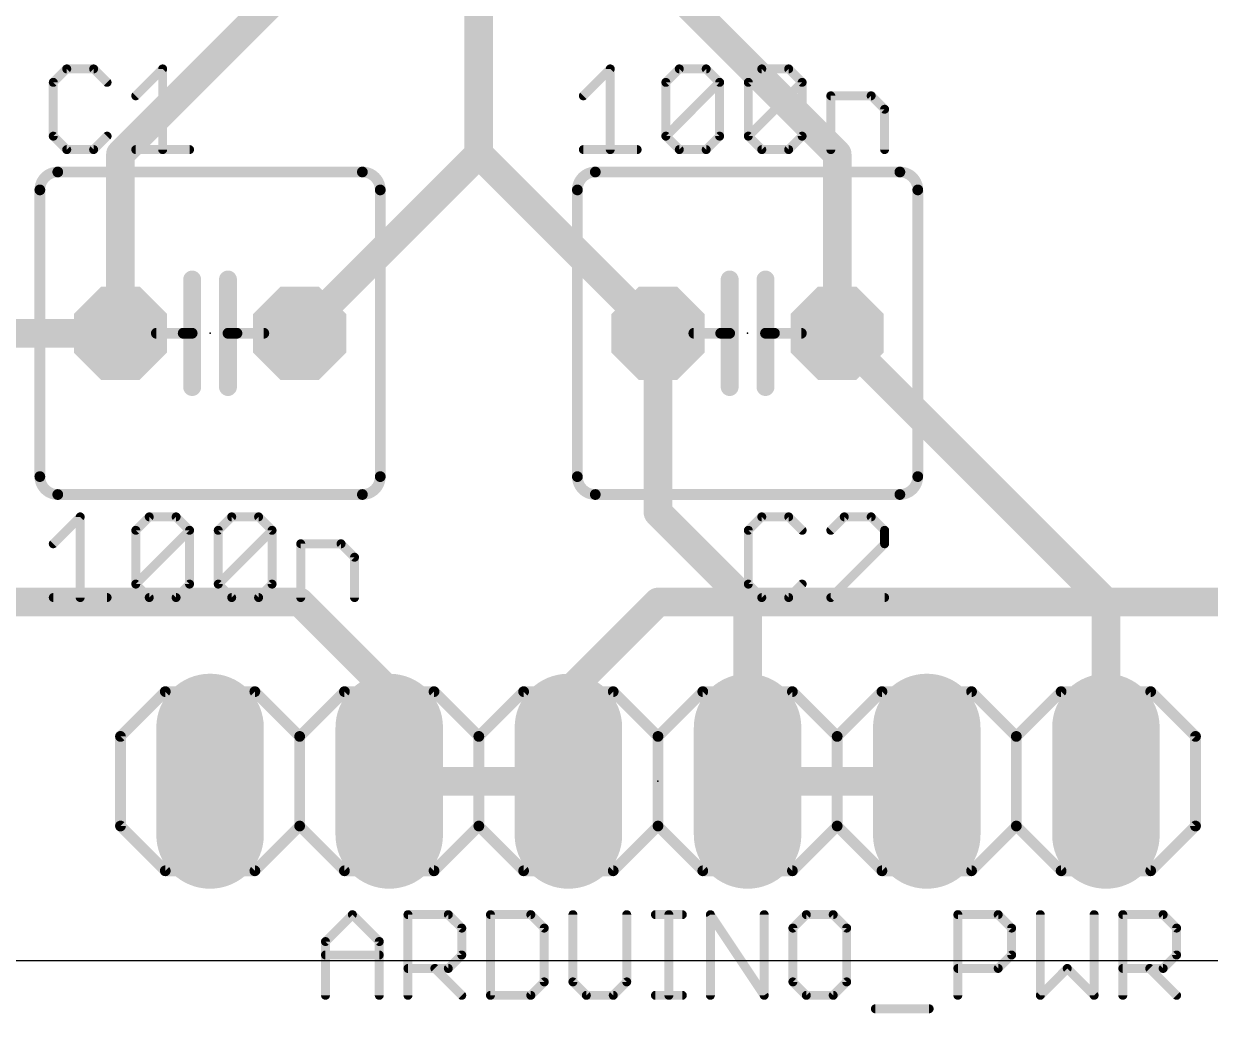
# Model space of a CAD drawing. Extents: x 0 to 79.7, y -0.7 to 54.6.
# Drawn here: x 13.87 to 30.69, y -0.75 to 13.28 of the extents above; entities that cross this region are included whole.
import ezdxf

# ---------------------------------------------------------------- set-up
doc = ezdxf.new("R2010")
doc.units = 0
for name, color, linetype in [('1', 22, 'CONTINUOUS'), ('16', 175, 'CONTINUOUS'), ('17', 82, 'CONTINUOUS'), ('20', 7, 'CONTINUOUS'), ('21', 253, 'CONTINUOUS'), ('23', 7, 'CONTINUOUS'), ('25', 253, 'CONTINUOUS'), ('27', 253, 'CONTINUOUS'), ('51', 253, 'CONTINUOUS')]:
    doc.layers.add(name, color=color, linetype=linetype)

# ---------------------------------------------------------------- blocks, each defined once
blk = doc.blocks.new('RECT')
blk.add_solid([(-0.5, -0.5), (0.5, -0.5), (-0.5, 0.5), (0.5, 0.5)])
blk = doc.blocks.new('LONGP100')
at = {"const_width": 1}
blk.add_lwpolyline([(-0.5, 0), (0.5, 0)], dxfattribs=at)
at = {"const_width": 0.5}
for points in [[(-0.5, 0.25, 1), (-0.5, -0.25)], [(0.5, -0.25, 1), (0.5, 0.25)]]:
    blk.add_lwpolyline(points, format="xyb", dxfattribs=at)
blk = doc.blocks.new('OCTAGONP')
at = {"const_width": 0.5}
blk.add_lwpolyline([(-0.25, -0.1036), (-0.25, 0.1036), (-0.1036, 0.25), (0.1036, 0.25), (0.25, 0.1036), (0.25, -0.1036), (0.1036, -0.25), (-0.1036, -0.25), (-0.25, -0.1036), (-0.25, 0.1036)], dxfattribs=at)

msp = doc.modelspace()

# ---------------------------------------------------------------- linework, layer by layer
at = {"layer": '1', "const_width": 0.4064}
for points in [[(21.59, 3.81), (22.86, 5.08)], [(22.86, 5.08), (31.75, 5.08)], [(21.59, 2.54), (21.59, 3.81)]]:
    msp.add_lwpolyline(points, dxfattribs=at)
at = {"layer": '1', "const_width": 0.2032}
for points in [[(22.86, 5.1816, 1), (22.86, 4.9784)], [(22.9318, 5.0082, 1), (22.7882, 5.1518)], [(21.6916, 3.81, 1), (21.4884, 3.81)], [(21.5182, 3.8818, 1), (21.6618, 3.7382)], [(21.4884, 2.54, 1), (21.6916, 2.54)]]:
    msp.add_lwpolyline(points, format="xyb", dxfattribs=at)
at = {"layer": '16', "const_width": 0.4064}
for points in [[(20.32, 11.43), (20.32, 19.05)], [(15.24, 11.43), (17.78, 13.97)], [(25.4, 11.43), (22.86, 13.97)], [(15.24, 8.89), (15.24, 11.43)], [(17.78, 8.89), (20.32, 11.43)], [(20.32, 11.43), (22.86, 8.89)], [(25.4, 8.89), (25.4, 11.43)], [(8.89, 8.89), (15.24, 8.89)], [(22.86, 8.89), (22.86, 6.35)], [(29.21, 5.08), (25.4, 8.89)], [(22.86, 6.35), (24.13, 5.08)], [(7.62, 5.08), (17.78, 5.08)], [(17.78, 5.08), (19.05, 3.81)], [(24.13, 5.08), (24.13, 2.54)], [(29.21, 2.54), (29.21, 5.08)], [(19.05, 3.81), (19.05, 2.54)], [(19.05, 2.54), (21.59, 2.54)], [(24.13, 2.54), (26.67, 2.54)]]:
    msp.add_lwpolyline(points, dxfattribs=at)
at = {"layer": '16', "const_width": 0.2032}
for points in [[(15.3416, 11.43, 1), (15.1384, 11.43)], [(20.3918, 11.5018, 1), (20.2482, 11.3582)], [(20.3918, 11.3582, 1), (20.2482, 11.5018)], [(25.5016, 11.43, 1), (25.2984, 11.43)], [(15.1682, 11.5018, 1), (15.3118, 11.3582)], [(20.2184, 11.43, 1), (20.4216, 11.43)], [(25.3282, 11.3582, 1), (25.4718, 11.5018)], [(15.24, 8.7884, 1), (15.24, 8.9916)], [(22.9616, 8.89, 1), (22.7584, 8.89)], [(25.4718, 8.9618, 1), (25.3282, 8.8182)], [(15.1384, 8.89, 1), (15.3416, 8.89)], [(17.7082, 8.9618, 1), (17.8518, 8.8182)], [(22.7882, 8.8182, 1), (22.9318, 8.9618)], [(25.2984, 8.89, 1), (25.5016, 8.89)], [(22.7584, 6.35, 1), (22.9616, 6.35)], [(22.9318, 6.4218, 1), (22.7882, 6.2782)], [(17.8518, 5.1518, 1), (17.7082, 5.0082)], [(17.78, 4.9784, 1), (17.78, 5.1816)], [(24.2316, 5.08, 1), (24.0284, 5.08)], [(24.0582, 5.0082, 1), (24.2018, 5.1518)], [(29.3116, 5.08, 1), (29.1084, 5.08)], [(29.1382, 5.0082, 1), (29.2818, 5.1518)], [(19.1516, 3.81, 1), (18.9484, 3.81)], [(18.9782, 3.7382, 1), (19.1218, 3.8818)], [(19.05, 2.6416, 1), (19.05, 2.4384)], [(21.59, 2.4384, 1), (21.59, 2.6416)], [(24.13, 2.6416, 1), (24.13, 2.4384)], [(26.67, 2.4384, 1), (26.67, 2.6416)], [(18.9484, 2.54, 1), (19.1516, 2.54)], [(24.0284, 2.54, 1), (24.2316, 2.54)], [(29.1084, 2.54, 1), (29.3116, 2.54)]]:
    msp.add_lwpolyline(points, format="xyb", dxfattribs=at)
at = {"layer": '20'}
msp.add_line((0, 0), (79.68, 0), dxfattribs=at)
at = {"layer": '21'}
for points, const_width in [([(14.351, 11.176, 0.4142), (14.097, 10.922)], 0.1524), ([(14.351, 11.2141, 1), (14.351, 11.1379)], 0.0762), ([(14.351, 11.1379, 1), (14.351, 11.2141)], 0.0762), ([(18.923, 10.922, 0.4142), (18.669, 11.176)], 0.1524), ([(18.669, 11.2141, 1), (18.669, 11.1379)], 0.0762), ([(18.669, 11.1379, 1), (18.669, 11.2141)], 0.0762), ([(21.971, 11.176, 0.4142), (21.717, 10.922)], 0.1524), ([(21.971, 11.2141, 1), (21.971, 11.1379)], 0.0762), ([(21.971, 11.1379, 1), (21.971, 11.2141)], 0.0762), ([(26.543, 10.922, 0.4142), (26.289, 11.176)], 0.1524), ([(26.289, 11.2141, 1), (26.289, 11.1379)], 0.0762), ([(26.289, 11.1379, 1), (26.289, 11.2141)], 0.0762), ([(14.1351, 10.922, 1), (14.0589, 10.922)], 0.0762), ([(14.0589, 10.922, 1), (14.1351, 10.922)], 0.0762), ([(18.9611, 10.922, 1), (18.8849, 10.922)], 0.0762), ([(18.8849, 10.922, 1), (18.9611, 10.922)], 0.0762), ([(21.7551, 10.922, 1), (21.6789, 10.922)], 0.0762), ([(21.6789, 10.922, 1), (21.7551, 10.922)], 0.0762), ([(26.5811, 10.922, 1), (26.5049, 10.922)], 0.0762), ([(26.5049, 10.922, 1), (26.5811, 10.922)], 0.0762), ([(16.3195, 9.652, 1), (16.1925, 9.652)], 0.127), ([(16.8275, 9.652, 1), (16.7005, 9.652)], 0.127), ([(23.9395, 9.652, 1), (23.8125, 9.652)], 0.127), ([(24.4475, 9.652, 1), (24.3205, 9.652)], 0.127), ([(16.129, 8.9281, 1), (16.129, 8.8519)], 0.0762), ([(16.3195, 8.89, 1), (16.1925, 8.89)], 0.127), ([(16.1925, 8.89, 1), (16.3195, 8.89)], 0.127), ([(16.256, 8.8519, 1), (16.256, 8.9281)], 0.0762), ([(16.8275, 8.89, 1), (16.7005, 8.89)], 0.127), ([(16.7005, 8.89, 1), (16.8275, 8.89)], 0.127), ([(16.764, 8.9281, 1), (16.764, 8.8519)], 0.0762), ([(16.891, 8.8519, 1), (16.891, 8.9281)], 0.0762), ([(23.749, 8.9281, 1), (23.749, 8.8519)], 0.0762), ([(23.9395, 8.89, 1), (23.8125, 8.89)], 0.127), ([(23.8125, 8.89, 1), (23.9395, 8.89)], 0.127), ([(23.876, 8.8519, 1), (23.876, 8.9281)], 0.0762), ([(24.4475, 8.89, 1), (24.3205, 8.89)], 0.127), ([(24.3205, 8.89, 1), (24.4475, 8.89)], 0.127), ([(24.384, 8.9281, 1), (24.384, 8.8519)], 0.0762), ([(24.511, 8.8519, 1), (24.511, 8.9281)], 0.0762), ([(16.1925, 8.128, 1), (16.3195, 8.128)], 0.127), ([(16.7005, 8.128, 1), (16.8275, 8.128)], 0.127), ([(23.8125, 8.128, 1), (23.9395, 8.128)], 0.127), ([(24.3205, 8.128, 1), (24.4475, 8.128)], 0.127), ([(14.097, 6.858, 0.4142), (14.351, 6.604)], 0.1524), ([(14.1351, 6.858, 1), (14.0589, 6.858)], 0.0762), ([(18.669, 6.604, 0.4142), (18.923, 6.858)], 0.1524), ([(18.9611, 6.858, 1), (18.8849, 6.858)], 0.0762), ([(21.717, 6.858, 0.4142), (21.971, 6.604)], 0.1524), ([(21.7551, 6.858, 1), (21.6789, 6.858)], 0.0762), ([(26.289, 6.604, 0.4142), (26.543, 6.858)], 0.1524), ([(26.5811, 6.858, 1), (26.5049, 6.858)], 0.0762), ([(14.0589, 6.858, 1), (14.1351, 6.858)], 0.0762), ([(18.8849, 6.858, 1), (18.9611, 6.858)], 0.0762), ([(21.6789, 6.858, 1), (21.7551, 6.858)], 0.0762), ([(26.5049, 6.858, 1), (26.5811, 6.858)], 0.0762), ([(14.351, 6.6421, 1), (14.351, 6.5659)], 0.0762), ([(14.351, 6.5659, 1), (14.351, 6.6421)], 0.0762), ([(18.669, 6.6421, 1), (18.669, 6.5659)], 0.0762), ([(18.669, 6.5659, 1), (18.669, 6.6421)], 0.0762), ([(21.971, 6.6421, 1), (21.971, 6.5659)], 0.0762), ([(21.971, 6.5659, 1), (21.971, 6.6421)], 0.0762), ([(26.289, 6.6421, 1), (26.289, 6.5659)], 0.0762), ([(26.289, 6.5659, 1), (26.289, 6.6421)], 0.0762), ([(15.875, 3.8481, 1), (15.875, 3.7719)], 0.0762), ([(15.9019, 3.7831, 1), (15.8481, 3.8369)], 0.0762), ([(17.1719, 3.8369, 1), (17.1181, 3.7831)], 0.0762), ([(17.145, 3.7719, 1), (17.145, 3.8481)], 0.0762), ([(18.415, 3.8481, 1), (18.415, 3.7719)], 0.0762), ([(18.4419, 3.7831, 1), (18.3881, 3.8369)], 0.0762), ([(19.7119, 3.8369, 1), (19.6581, 3.7831)], 0.0762), ([(19.685, 3.7719, 1), (19.685, 3.8481)], 0.0762), ([(20.955, 3.8481, 1), (20.955, 3.7719)], 0.0762), ([(20.9819, 3.7831, 1), (20.9281, 3.8369)], 0.0762), ([(22.2519, 3.8369, 1), (22.1981, 3.7831)], 0.0762), ([(22.225, 3.7719, 1), (22.225, 3.8481)], 0.0762), ([(23.495, 3.8481, 1), (23.495, 3.7719)], 0.0762), ([(23.5219, 3.7831, 1), (23.4681, 3.8369)], 0.0762), ([(24.7919, 3.8369, 1), (24.7381, 3.7831)], 0.0762), ([(24.765, 3.7719, 1), (24.765, 3.8481)], 0.0762), ([(26.035, 3.8481, 1), (26.035, 3.7719)], 0.0762), ([(26.0619, 3.7831, 1), (26.0081, 3.8369)], 0.0762), ([(27.3319, 3.8369, 1), (27.2781, 3.7831)], 0.0762), ([(27.305, 3.7719, 1), (27.305, 3.8481)], 0.0762), ([(28.575, 3.8481, 1), (28.575, 3.7719)], 0.0762), ([(28.6019, 3.7831, 1), (28.5481, 3.8369)], 0.0762), ([(29.8719, 3.8369, 1), (29.8181, 3.7831)], 0.0762), ([(29.845, 3.7719, 1), (29.845, 3.8481)], 0.0762), ([(15.2781, 3.175, 1), (15.2019, 3.175)], 0.0762), ([(15.2131, 3.2019, 1), (15.2669, 3.1481)], 0.0762), ([(17.8181, 3.175, 1), (17.7419, 3.175)], 0.0762), ([(17.7531, 3.2019, 1), (17.8069, 3.1481)], 0.0762), ([(17.7531, 3.1481, 1), (17.8069, 3.2019)], 0.0762), ([(20.3581, 3.175, 1), (20.2819, 3.175)], 0.0762), ([(20.2931, 3.2019, 1), (20.3469, 3.1481)], 0.0762), ([(20.2931, 3.1481, 1), (20.3469, 3.2019)], 0.0762), ([(22.8981, 3.175, 1), (22.8219, 3.175)], 0.0762), ([(22.8331, 3.2019, 1), (22.8869, 3.1481)], 0.0762), ([(22.8331, 3.1481, 1), (22.8869, 3.2019)], 0.0762), ([(25.4381, 3.175, 1), (25.3619, 3.175)], 0.0762), ([(25.3731, 3.2019, 1), (25.4269, 3.1481)], 0.0762), ([(25.3731, 3.1481, 1), (25.4269, 3.2019)], 0.0762), ([(27.9781, 3.175, 1), (27.9019, 3.175)], 0.0762), ([(27.9131, 3.2019, 1), (27.9669, 3.1481)], 0.0762), ([(27.9131, 3.1481, 1), (27.9669, 3.2019)], 0.0762), ([(30.5181, 3.175, 1), (30.4419, 3.175)], 0.0762), ([(30.4531, 3.1481, 1), (30.5069, 3.2019)], 0.0762), ([(15.2019, 1.905, 1), (15.2781, 1.905)], 0.0762), ([(15.2669, 1.9319, 1), (15.2131, 1.8781)], 0.0762), ([(17.7419, 1.905, 1), (17.8181, 1.905)], 0.0762), ([(17.8069, 1.9319, 1), (17.7531, 1.8781)], 0.0762), ([(17.8069, 1.8781, 1), (17.7531, 1.9319)], 0.0762), ([(20.2819, 1.905, 1), (20.3581, 1.905)], 0.0762), ([(20.3469, 1.9319, 1), (20.2931, 1.8781)], 0.0762), ([(20.3469, 1.8781, 1), (20.2931, 1.9319)], 0.0762), ([(22.8219, 1.905, 1), (22.8981, 1.905)], 0.0762), ([(22.8869, 1.9319, 1), (22.8331, 1.8781)], 0.0762), ([(22.8869, 1.8781, 1), (22.8331, 1.9319)], 0.0762), ([(25.3619, 1.905, 1), (25.4381, 1.905)], 0.0762), ([(25.4269, 1.9319, 1), (25.3731, 1.8781)], 0.0762), ([(25.4269, 1.8781, 1), (25.3731, 1.9319)], 0.0762), ([(27.9019, 1.905, 1), (27.9781, 1.905)], 0.0762), ([(27.9669, 1.9319, 1), (27.9131, 1.8781)], 0.0762), ([(27.9669, 1.8781, 1), (27.9131, 1.9319)], 0.0762), ([(30.4419, 1.905, 1), (30.5181, 1.905)], 0.0762), ([(30.5069, 1.8781, 1), (30.4531, 1.9319)], 0.0762), ([(15.875, 1.3081, 1), (15.875, 1.2319)], 0.0762), ([(17.145, 1.2319, 1), (17.145, 1.3081)], 0.0762), ([(18.415, 1.3081, 1), (18.415, 1.2319)], 0.0762), ([(19.685, 1.2319, 1), (19.685, 1.3081)], 0.0762), ([(20.955, 1.3081, 1), (20.955, 1.2319)], 0.0762), ([(22.225, 1.2319, 1), (22.225, 1.3081)], 0.0762), ([(23.495, 1.3081, 1), (23.495, 1.2319)], 0.0762), ([(24.765, 1.2319, 1), (24.765, 1.3081)], 0.0762), ([(26.035, 1.3081, 1), (26.035, 1.2319)], 0.0762), ([(27.305, 1.2319, 1), (27.305, 1.3081)], 0.0762), ([(28.575, 1.3081, 1), (28.575, 1.2319)], 0.0762), ([(29.845, 1.2319, 1), (29.845, 1.3081)], 0.0762), ([(15.8481, 1.2431, 1), (15.9019, 1.2969)], 0.0762), ([(17.1181, 1.2969, 1), (17.1719, 1.2431)], 0.0762), ([(18.3881, 1.2431, 1), (18.4419, 1.2969)], 0.0762), ([(19.6581, 1.2969, 1), (19.7119, 1.2431)], 0.0762), ([(20.9281, 1.2431, 1), (20.9819, 1.2969)], 0.0762), ([(22.1981, 1.2969, 1), (22.2519, 1.2431)], 0.0762), ([(23.4681, 1.2431, 1), (23.5219, 1.2969)], 0.0762), ([(24.7381, 1.2969, 1), (24.7919, 1.2431)], 0.0762), ([(26.0081, 1.2431, 1), (26.0619, 1.2969)], 0.0762), ([(27.2781, 1.2969, 1), (27.3319, 1.2431)], 0.0762), ([(28.5481, 1.2431, 1), (28.6019, 1.2969)], 0.0762), ([(29.8181, 1.2969, 1), (29.8719, 1.2431)], 0.0762)]:
    msp.add_lwpolyline(points, format="xyb", dxfattribs=dict(at, const_width=const_width))
for points, const_width in [([(14.351, 11.176), (18.669, 11.176)], 0.1524), ([(21.971, 11.176), (26.289, 11.176)], 0.1524), ([(14.097, 10.922), (14.097, 6.858)], 0.1524), ([(18.923, 10.922), (18.923, 6.858)], 0.1524), ([(21.717, 6.858), (21.717, 10.922)], 0.1524), ([(26.543, 6.858), (26.543, 10.922)], 0.1524), ([(16.256, 9.652), (16.256, 8.89)], 0.254), ([(16.764, 8.89), (16.764, 9.652)], 0.254), ([(23.876, 8.89), (23.876, 9.652)], 0.254), ([(24.384, 8.89), (24.384, 9.652)], 0.254), ([(16.256, 8.89), (16.129, 8.89)], 0.1524), ([(16.256, 8.89), (16.256, 8.128)], 0.254), ([(16.764, 8.89), (16.764, 8.128)], 0.254), ([(16.891, 8.89), (16.764, 8.89)], 0.1524), ([(23.749, 8.89), (23.876, 8.89)], 0.1524), ([(23.876, 8.89), (23.876, 8.128)], 0.254), ([(24.384, 8.128), (24.384, 8.89)], 0.254), ([(24.384, 8.89), (24.511, 8.89)], 0.1524), ([(18.669, 6.604), (14.351, 6.604)], 0.1524), ([(26.289, 6.604), (21.971, 6.604)], 0.1524), ([(15.24, 3.175), (15.875, 3.81)], 0.1524), ([(15.875, 3.81), (17.145, 3.81)], 0.1524), ([(17.78, 3.175), (17.145, 3.81)], 0.1524), ([(17.78, 3.175), (18.415, 3.81)], 0.1524), ([(18.415, 3.81), (19.685, 3.81)], 0.1524), ([(19.685, 3.81), (20.32, 3.175)], 0.1524), ([(20.32, 3.175), (20.955, 3.81)], 0.1524), ([(20.955, 3.81), (22.225, 3.81)], 0.1524), ([(22.86, 3.175), (22.225, 3.81)], 0.1524), ([(22.86, 3.175), (23.495, 3.81)], 0.1524), ([(23.495, 3.81), (24.765, 3.81)], 0.1524), ([(24.765, 3.81), (25.4, 3.175)], 0.1524), ([(25.4, 3.175), (26.035, 3.81)], 0.1524), ([(26.035, 3.81), (27.305, 3.81)], 0.1524), ([(27.305, 3.81), (27.94, 3.175)], 0.1524), ([(27.94, 3.175), (28.575, 3.81)], 0.1524), ([(28.575, 3.81), (29.845, 3.81)], 0.1524), ([(30.48, 3.175), (29.845, 3.81)], 0.1524), ([(15.24, 1.905), (15.24, 3.175)], 0.1524), ([(17.78, 1.905), (17.78, 3.175)], 0.1524), ([(20.32, 1.905), (20.32, 3.175)], 0.1524), ([(22.86, 1.905), (22.86, 3.175)], 0.1524), ([(25.4, 1.905), (25.4, 3.175)], 0.1524), ([(27.94, 1.905), (27.94, 3.175)], 0.1524), ([(30.48, 1.905), (30.48, 3.175)], 0.1524), ([(15.875, 1.27), (15.24, 1.905)], 0.1524), ([(17.145, 1.27), (17.78, 1.905)], 0.1524), ([(18.415, 1.27), (17.78, 1.905)], 0.1524), ([(20.32, 1.905), (19.685, 1.27)], 0.1524), ([(20.955, 1.27), (20.32, 1.905)], 0.1524), ([(22.225, 1.27), (22.86, 1.905)], 0.1524), ([(23.495, 1.27), (22.86, 1.905)], 0.1524), ([(25.4, 1.905), (24.765, 1.27)], 0.1524), ([(26.035, 1.27), (25.4, 1.905)], 0.1524), ([(27.94, 1.905), (27.305, 1.27)], 0.1524), ([(28.575, 1.27), (27.94, 1.905)], 0.1524), ([(29.845, 1.27), (30.48, 1.905)], 0.1524), ([(17.145, 1.27), (15.875, 1.27)], 0.1524), ([(19.685, 1.27), (18.415, 1.27)], 0.1524), ([(22.225, 1.27), (20.955, 1.27)], 0.1524), ([(24.765, 1.27), (23.495, 1.27)], 0.1524), ([(27.305, 1.27), (26.035, 1.27)], 0.1524), ([(29.845, 1.27), (28.575, 1.27)], 0.1524)]:
    msp.add_lwpolyline(points, dxfattribs=dict(at, const_width=const_width))
at = {"layer": '23'}
for p in [(16.51, 8.89), (24.13, 8.89), (22.86, 2.54)]:
    msp.add_point(p, dxfattribs=at)
at = {"layer": '25', "const_width": 0.127}
for points in [[(14.4781, 12.6374), (14.2875, 12.4468)], [(14.8594, 12.6374), (14.4781, 12.6374)], [(15.0501, 12.4468), (14.8594, 12.6374)], [(15.4568, 12.2561), (15.8381, 12.6374)], [(15.8381, 12.6374), (15.8381, 11.4935)], [(14.2875, 12.4468), (14.2875, 11.6841)], [(14.2875, 11.6841), (14.4781, 11.4935)], [(14.8594, 11.4935), (15.0501, 11.6841)], [(14.4781, 11.4935), (14.8594, 11.4935)], [(15.4568, 11.4935), (16.2194, 11.4935)], [(24.3314, 6.2874), (24.1408, 6.0968)], [(24.7127, 6.2874), (24.3314, 6.2874)], [(24.9034, 6.0968), (24.7127, 6.2874)], [(25.5007, 6.2874), (25.3101, 6.0968)], [(25.882, 6.2874), (25.5007, 6.2874)], [(26.0727, 6.0968), (25.882, 6.2874)], [(24.1408, 6.0968), (24.1408, 5.3341)], [(26.0727, 5.9061), (26.0727, 6.0968)], [(25.3101, 5.1435), (26.0727, 5.9061)], [(24.1408, 5.3341), (24.3314, 5.1435)], [(24.7127, 5.1435), (24.9034, 5.3341)], [(24.3314, 5.1435), (24.7127, 5.1435)], [(26.0727, 5.1435), (25.3101, 5.1435)], [(18.1462, 0.2673), (18.5275, 0.6486)], [(18.5275, 0.6486), (18.9088, 0.2673)], [(19.3155, -0.4953), (19.3155, 0.6486)], [(19.3155, 0.6486), (19.8874, 0.6486)], [(19.8874, 0.6486), (20.0781, 0.458)], [(20.4848, 0.6486), (20.4848, -0.4953)], [(21.0567, 0.6486), (20.4848, 0.6486)], [(21.2474, 0.458), (21.0567, 0.6486)], [(21.6541, 0.6486), (21.6541, -0.3047)], [(22.4167, -0.3047), (22.4167, 0.6486)], [(22.8234, 0.6486), (23.2047, 0.6486)], [(23.014, -0.4953), (23.014, 0.6486)], [(23.6029, -0.4953), (23.6029, 0.6486)], [(23.6029, 0.6486), (24.3655, -0.4953)], [(24.3655, -0.4953), (24.3655, 0.6486)], [(24.9628, 0.6486), (24.7722, 0.458)], [(25.3441, 0.6486), (24.9628, 0.6486)], [(25.5348, 0.458), (25.3441, 0.6486)], [(27.1108, -0.4953), (27.1108, 0.6486)], [(27.1108, 0.6486), (27.6827, 0.6486)], [(27.6827, 0.6486), (27.8734, 0.458)], [(28.2801, 0.6486), (28.2801, -0.4953)], [(29.0427, -0.4953), (29.0427, 0.6486)], [(29.4494, -0.4953), (29.4494, 0.6486)], [(29.4494, 0.6486), (30.0213, 0.6486)], [(30.0213, 0.6486), (30.212, 0.458)], [(20.0781, 0.458), (20.0781, 0.0766)], [(21.2474, -0.3047), (21.2474, 0.458)], [(24.7722, 0.458), (24.7722, -0.3047)], [(25.5348, -0.3047), (25.5348, 0.458)], [(27.8734, 0.458), (27.8734, 0.0766)], [(30.212, 0.458), (30.212, 0.0766)], [(18.1462, -0.4953), (18.1462, 0.2673)], [(18.9088, 0.2673), (18.9088, -0.4953)], [(18.1462, 0.0766), (18.9088, 0.0766)], [(20.0781, 0.0766), (19.8874, -0.114)], [(27.8734, 0.0766), (27.6827, -0.114)], [(30.212, 0.0766), (30.0213, -0.114)], [(19.8874, -0.114), (19.3155, -0.114)], [(19.6968, -0.114), (20.0781, -0.4953)], [(27.6827, -0.114), (27.1108, -0.114)], [(28.2801, -0.4953), (28.6614, -0.114)], [(28.6614, -0.114), (29.0427, -0.4953)], [(30.0213, -0.114), (29.4494, -0.114)], [(29.8307, -0.114), (30.212, -0.4953)], [(21.0567, -0.4953), (21.2474, -0.3047)], [(21.6541, -0.3047), (21.8447, -0.4953)], [(22.226, -0.4953), (22.4167, -0.3047)], [(24.7722, -0.3047), (24.9628, -0.4953)], [(25.3441, -0.4953), (25.5348, -0.3047)], [(20.4848, -0.4953), (21.0567, -0.4953)], [(21.8447, -0.4953), (22.226, -0.4953)], [(22.8234, -0.4953), (23.2047, -0.4953)], [(24.9628, -0.4953), (25.3441, -0.4953)], [(25.9415, -0.6859), (26.7041, -0.6859)]]:
    msp.add_lwpolyline(points, dxfattribs=at)
at = {"layer": '25', "const_width": 0.0635}
for points in [[(14.4781, 12.6692, 1), (14.4781, 12.6057)], [(14.5006, 12.6149, 1), (14.4556, 12.6599)], [(14.8818, 12.6599, 1), (14.837, 12.6149)], [(14.8594, 12.6057, 1), (14.8594, 12.6692)], [(15.8699, 12.6374, 1), (15.8064, 12.6374)], [(15.8606, 12.6149, 1), (15.8156, 12.6599)], [(14.265, 12.4693, 1), (14.31, 12.4243)], [(14.3193, 12.4468, 1), (14.2558, 12.4468)], [(15.0277, 12.4243, 1), (15.0725, 12.4693)], [(15.4343, 12.2786, 1), (15.4793, 12.2336)], [(14.31, 11.7066, 1), (14.265, 11.6616)], [(14.2558, 11.6841, 1), (14.3193, 11.6841)], [(15.0725, 11.6616, 1), (15.0277, 11.7066)], [(14.4781, 11.5253, 1), (14.4781, 11.4618)], [(14.4556, 11.471, 1), (14.5006, 11.516)], [(14.837, 11.516, 1), (14.8818, 11.471)], [(14.8594, 11.4618, 1), (14.8594, 11.5253)], [(15.4568, 11.5253, 1), (15.4568, 11.4618)], [(15.8064, 11.4935, 1), (15.8699, 11.4935)], [(16.2194, 11.4618, 1), (16.2194, 11.5253)], [(24.3314, 6.3191, 1), (24.3314, 6.2557)], [(24.3539, 6.2649, 1), (24.3089, 6.3099)], [(24.7351, 6.3099, 1), (24.6903, 6.2649)], [(24.7127, 6.2557, 1), (24.7127, 6.3191)], [(25.5007, 6.3191, 1), (25.5007, 6.2557)], [(25.5232, 6.2649, 1), (25.4782, 6.3099)], [(25.9044, 6.3099, 1), (25.8596, 6.2649)], [(25.882, 6.2557, 1), (25.882, 6.3191)], [(24.1183, 6.1193, 1), (24.1633, 6.0743)], [(24.1726, 6.0968, 1), (24.1091, 6.0968)], [(24.881, 6.0743, 1), (24.9258, 6.1193)], [(25.2876, 6.1193, 1), (25.3326, 6.0743)], [(26.1044, 6.0968, 1), (26.041, 6.0968)], [(26.0503, 6.0743, 1), (26.0951, 6.1193)], [(26.041, 5.9061, 1), (26.1044, 5.9061)], [(26.0952, 5.8836, 1), (26.0502, 5.9286)], [(24.1633, 5.3566, 1), (24.1183, 5.3116)], [(24.9258, 5.3116, 1), (24.881, 5.3566)], [(24.1091, 5.3341, 1), (24.1726, 5.3341)], [(24.3314, 5.1753, 1), (24.3314, 5.1118)], [(24.3089, 5.121, 1), (24.3539, 5.166)], [(24.6903, 5.166, 1), (24.7351, 5.121)], [(24.7127, 5.1118, 1), (24.7127, 5.1753)], [(25.2876, 5.166, 1), (25.3326, 5.121)], [(25.3101, 5.1753, 1), (25.3101, 5.1118)], [(26.0727, 5.1118, 1), (26.0727, 5.1753)], [(18.55, 0.6711, 1), (18.505, 0.6261)], [(18.55, 0.6261, 1), (18.505, 0.6711)], [(19.3155, 0.6804, 1), (19.3155, 0.6169)], [(19.3472, 0.6486, 1), (19.2838, 0.6486)], [(19.9098, 0.6711, 1), (19.865, 0.6261)], [(19.8874, 0.6169, 1), (19.8874, 0.6804)], [(20.4848, 0.6804, 1), (20.4848, 0.6169)], [(20.5165, 0.6486, 1), (20.4531, 0.6486)], [(21.0791, 0.6711, 1), (21.0343, 0.6261)], [(21.0567, 0.6169, 1), (21.0567, 0.6804)], [(21.6858, 0.6486, 1), (21.6224, 0.6486)], [(22.4485, 0.6486, 1), (22.385, 0.6486)], [(22.8234, 0.6804, 1), (22.8234, 0.6169)], [(23.0457, 0.6486, 1), (22.9823, 0.6486)], [(23.2047, 0.6169, 1), (23.2047, 0.6804)], [(23.6293, 0.6662, 1), (23.5765, 0.631)], [(23.6347, 0.6486, 1), (23.5712, 0.6486)], [(24.3972, 0.6486, 1), (24.3338, 0.6486)], [(24.9628, 0.6804, 1), (24.9628, 0.6169)], [(24.9853, 0.6261, 1), (24.9403, 0.6711)], [(25.3665, 0.6711, 1), (25.3217, 0.6261)], [(25.3441, 0.6169, 1), (25.3441, 0.6804)], [(27.1108, 0.6804, 1), (27.1108, 0.6169)], [(27.1425, 0.6486, 1), (27.0791, 0.6486)], [(27.7051, 0.6711, 1), (27.6603, 0.6261)], [(27.6827, 0.6169, 1), (27.6827, 0.6804)], [(28.3118, 0.6486, 1), (28.2484, 0.6486)], [(29.0744, 0.6486, 1), (29.011, 0.6486)], [(29.4494, 0.6804, 1), (29.4494, 0.6169)], [(29.4811, 0.6486, 1), (29.4177, 0.6486)], [(30.0437, 0.6711, 1), (29.9989, 0.6261)], [(30.0213, 0.6169, 1), (30.0213, 0.6804)], [(20.1099, 0.458, 1), (20.0464, 0.458)], [(20.0557, 0.4355, 1), (20.1005, 0.4805)], [(21.2792, 0.458, 1), (21.2157, 0.458)], [(21.225, 0.4355, 1), (21.2698, 0.4805)], [(24.7497, 0.4805, 1), (24.7947, 0.4355)], [(24.804, 0.458, 1), (24.7405, 0.458)], [(25.5665, 0.458, 1), (25.5031, 0.458)], [(25.5124, 0.4355, 1), (25.5572, 0.4805)], [(27.9051, 0.458, 1), (27.8417, 0.458)], [(27.851, 0.4355, 1), (27.8958, 0.4805)], [(30.2437, 0.458, 1), (30.1803, 0.458)], [(30.1896, 0.4355, 1), (30.2344, 0.4805)], [(18.1237, 0.2898, 1), (18.1687, 0.2448)], [(18.1779, 0.2673, 1), (18.1145, 0.2673)], [(18.9405, 0.2673, 1), (18.8771, 0.2673)], [(18.8863, 0.2448, 1), (18.9313, 0.2898)], [(18.1462, 0.1084, 1), (18.1462, 0.0449)], [(18.9088, 0.0449, 1), (18.9088, 0.1084)], [(20.0464, 0.0766, 1), (20.1099, 0.0766)], [(20.1005, 0.0541, 1), (20.0557, 0.0991)], [(27.8417, 0.0766, 1), (27.9051, 0.0766)], [(27.8958, 0.0541, 1), (27.851, 0.0991)], [(30.1803, 0.0766, 1), (30.2437, 0.0766)], [(30.2344, 0.0541, 1), (30.1896, 0.0991)], [(19.3155, -0.0823, 1), (19.3155, -0.1457)], [(19.7193, -0.0915, 1), (19.6743, -0.1365)], [(19.865, -0.0915, 1), (19.9098, -0.1365)], [(19.8874, -0.1457, 1), (19.8874, -0.0823)], [(27.1108, -0.0823, 1), (27.1108, -0.1457)], [(27.6603, -0.0915, 1), (27.7051, -0.1365)], [(27.6827, -0.1457, 1), (27.6827, -0.0823)], [(28.6839, -0.0915, 1), (28.6389, -0.1365)], [(28.6839, -0.1365, 1), (28.6389, -0.0915)], [(29.4494, -0.0823, 1), (29.4494, -0.1457)], [(29.8532, -0.0915, 1), (29.8082, -0.1365)], [(29.9989, -0.0915, 1), (30.0437, -0.1365)], [(30.0213, -0.1457, 1), (30.0213, -0.0823)], [(21.2157, -0.3047, 1), (21.2792, -0.3047)], [(21.2698, -0.3272, 1), (21.225, -0.2822)], [(21.6766, -0.2822, 1), (21.6316, -0.3272)], [(21.6224, -0.3047, 1), (21.6858, -0.3047)], [(22.385, -0.3047, 1), (22.4485, -0.3047)], [(22.4391, -0.3272, 1), (22.3943, -0.2822)], [(24.7947, -0.2822, 1), (24.7497, -0.3272)], [(24.7405, -0.3047, 1), (24.804, -0.3047)], [(25.5031, -0.3047, 1), (25.5665, -0.3047)], [(25.5572, -0.3272, 1), (25.5124, -0.2822)], [(18.1145, -0.4953, 1), (18.1779, -0.4953)], [(18.8771, -0.4953, 1), (18.9405, -0.4953)], [(19.2838, -0.4953, 1), (19.3472, -0.4953)], [(20.0556, -0.5178, 1), (20.1006, -0.4728)], [(20.4848, -0.4636, 1), (20.4848, -0.5271)], [(20.4531, -0.4953, 1), (20.5165, -0.4953)], [(21.0343, -0.4728, 1), (21.0791, -0.5178)], [(21.0567, -0.5271, 1), (21.0567, -0.4636)], [(21.8447, -0.4636, 1), (21.8447, -0.5271)], [(21.8222, -0.5178, 1), (21.8672, -0.4728)], [(22.2036, -0.4728, 1), (22.2484, -0.5178)], [(22.226, -0.5271, 1), (22.226, -0.4636)], [(22.8234, -0.4636, 1), (22.8234, -0.5271)], [(22.9823, -0.4953, 1), (23.0457, -0.4953)], [(23.2047, -0.5271, 1), (23.2047, -0.4636)], [(23.5712, -0.4953, 1), (23.6347, -0.4953)], [(24.3338, -0.4953, 1), (24.3972, -0.4953)], [(24.3391, -0.5129, 1), (24.3919, -0.4777)], [(24.9628, -0.4636, 1), (24.9628, -0.5271)], [(24.9403, -0.5178, 1), (24.9853, -0.4728)], [(25.3217, -0.4728, 1), (25.3665, -0.5178)], [(25.3441, -0.5271, 1), (25.3441, -0.4636)], [(27.0791, -0.4953, 1), (27.1425, -0.4953)], [(28.2576, -0.4728, 1), (28.3026, -0.5178)], [(28.2484, -0.4953, 1), (28.3118, -0.4953)], [(29.011, -0.4953, 1), (29.0744, -0.4953)], [(29.0202, -0.5178, 1), (29.0652, -0.4728)], [(29.4177, -0.4953, 1), (29.4811, -0.4953)], [(30.1895, -0.5178, 1), (30.2345, -0.4728)], [(25.9415, -0.6542, 1), (25.9415, -0.7177)], [(26.7041, -0.7177, 1), (26.7041, -0.6542)]]:
    msp.add_lwpolyline(points, format="xyb", dxfattribs=at)
at = {"layer": '27', "const_width": 0.127}
for points in [[(21.802, 12.2561), (22.1833, 12.6374)], [(22.1833, 12.6374), (22.1833, 11.4935)], [(22.9713, 12.4468), (23.1619, 12.6374)], [(23.1619, 12.6374), (23.5432, 12.6374)], [(23.5432, 12.6374), (23.7339, 12.4468)], [(24.1406, 12.4468), (24.3312, 12.6374)], [(24.3312, 12.6374), (24.7125, 12.6374)], [(24.7125, 12.6374), (24.9032, 12.4468)], [(22.9713, 11.6841), (22.9713, 12.4468)], [(22.9713, 11.6841), (23.7339, 12.4468)], [(23.7339, 12.4468), (23.7339, 11.6841)], [(24.1406, 11.6841), (24.1406, 12.4468)], [(24.1406, 11.6841), (24.9032, 12.4468)], [(24.9032, 12.4468), (24.9032, 11.6841)], [(25.3099, 11.4935), (25.3099, 12.2561)], [(25.3099, 12.2561), (25.8818, 12.2561)], [(25.8818, 12.2561), (26.0725, 12.0654)], [(26.0725, 12.0654), (26.0725, 11.4935)], [(23.1619, 11.4935), (22.9713, 11.6841)], [(23.7339, 11.6841), (23.5432, 11.4935)], [(24.3312, 11.4935), (24.1406, 11.6841)], [(24.9032, 11.6841), (24.7125, 11.4935)], [(21.802, 11.4935), (22.5646, 11.4935)], [(23.5432, 11.4935), (23.1619, 11.4935)], [(24.7125, 11.4935), (24.3312, 11.4935)], [(14.2875, 5.9061), (14.6688, 6.2874)], [(14.6688, 6.2874), (14.6688, 5.1435)], [(15.4568, 6.0968), (15.6474, 6.2874)], [(15.6474, 6.2874), (16.0287, 6.2874)], [(16.0287, 6.2874), (16.2194, 6.0968)], [(16.6261, 6.0968), (16.8167, 6.2874)], [(16.8167, 6.2874), (17.198, 6.2874)], [(17.198, 6.2874), (17.3887, 6.0968)], [(15.4568, 5.3341), (15.4568, 6.0968)], [(15.4568, 5.3341), (16.2194, 6.0968)], [(16.2194, 6.0968), (16.2194, 5.3341)], [(16.6261, 5.3341), (16.6261, 6.0968)], [(16.6261, 5.3341), (17.3887, 6.0968)], [(17.3887, 6.0968), (17.3887, 5.3341)], [(17.7954, 5.1435), (17.7954, 5.9061)], [(17.7954, 5.9061), (18.3673, 5.9061)], [(18.3673, 5.9061), (18.558, 5.7154)], [(18.558, 5.7154), (18.558, 5.1435)], [(15.6474, 5.1435), (15.4568, 5.3341)], [(16.2194, 5.3341), (16.0287, 5.1435)], [(16.8167, 5.1435), (16.6261, 5.3341)], [(17.3887, 5.3341), (17.198, 5.1435)], [(14.2875, 5.1435), (15.0501, 5.1435)], [(16.0287, 5.1435), (15.6474, 5.1435)], [(17.198, 5.1435), (16.8167, 5.1435)]]:
    msp.add_lwpolyline(points, dxfattribs=at)
at = {"layer": '27', "const_width": 0.0635}
for points in [[(22.2151, 12.6374, 1), (22.1516, 12.6374)], [(22.2058, 12.6149, 1), (22.1608, 12.6599)], [(23.1619, 12.6692, 1), (23.1619, 12.6057)], [(23.1844, 12.6149, 1), (23.1394, 12.6599)], [(23.5656, 12.6599, 1), (23.5208, 12.6149)], [(23.5432, 12.6057, 1), (23.5432, 12.6692)], [(24.3312, 12.6692, 1), (24.3312, 12.6057)], [(24.3537, 12.6149, 1), (24.3087, 12.6599)], [(24.7349, 12.6599, 1), (24.6901, 12.6149)], [(24.7125, 12.6057, 1), (24.7125, 12.6692)], [(22.9488, 12.4693, 1), (22.9938, 12.4243)], [(23.003, 12.4468, 1), (22.9396, 12.4468)], [(23.7657, 12.4468, 1), (23.7022, 12.4468)], [(23.7564, 12.4244, 1), (23.7114, 12.4692)], [(23.7115, 12.4243, 1), (23.7563, 12.4693)], [(24.1181, 12.4693, 1), (24.1631, 12.4243)], [(24.1724, 12.4468, 1), (24.1089, 12.4468)], [(24.935, 12.4468, 1), (24.8715, 12.4468)], [(24.9257, 12.4244, 1), (24.8807, 12.4692)], [(24.8808, 12.4243, 1), (24.9256, 12.4693)], [(21.7795, 12.2786, 1), (21.8245, 12.2336)], [(25.3099, 12.2879, 1), (25.3099, 12.2243)], [(25.3417, 12.2561, 1), (25.2782, 12.2561)], [(25.9043, 12.2786, 1), (25.8593, 12.2336)], [(25.8818, 12.2243, 1), (25.8818, 12.2879)], [(26.1043, 12.0654, 1), (26.0408, 12.0654)], [(26.05, 12.0429, 1), (26.095, 12.0879)], [(22.9938, 11.7066, 1), (22.9488, 11.6616)], [(22.9488, 11.7065, 1), (22.9938, 11.6617)], [(22.9396, 11.6841, 1), (23.003, 11.6841)], [(23.7022, 11.6841, 1), (23.7657, 11.6841)], [(23.7563, 11.6616, 1), (23.7115, 11.7066)], [(24.1631, 11.7066, 1), (24.1181, 11.6616)], [(24.1181, 11.7065, 1), (24.1631, 11.6617)], [(24.1089, 11.6841, 1), (24.1724, 11.6841)], [(24.8715, 11.6841, 1), (24.935, 11.6841)], [(24.9256, 11.6616, 1), (24.8808, 11.7066)], [(21.802, 11.5253, 1), (21.802, 11.4618)], [(22.1516, 11.4935, 1), (22.2151, 11.4935)], [(22.5646, 11.4618, 1), (22.5646, 11.5253)], [(23.1619, 11.5253, 1), (23.1619, 11.4618)], [(23.1394, 11.471, 1), (23.1844, 11.516)], [(23.5208, 11.516, 1), (23.5656, 11.471)], [(23.5432, 11.4618, 1), (23.5432, 11.5253)], [(24.3312, 11.5253, 1), (24.3312, 11.4618)], [(24.3087, 11.471, 1), (24.3537, 11.516)], [(24.6901, 11.516, 1), (24.7349, 11.471)], [(24.7125, 11.4618, 1), (24.7125, 11.5253)], [(25.2782, 11.4935, 1), (25.3417, 11.4935)], [(26.0408, 11.4935, 1), (26.1043, 11.4935)], [(14.7006, 6.2874, 1), (14.6371, 6.2874)], [(14.6913, 6.2649, 1), (14.6463, 6.3099)], [(15.6474, 6.3191, 1), (15.6474, 6.2557)], [(15.6699, 6.2649, 1), (15.6249, 6.3099)], [(16.0511, 6.3099, 1), (16.0063, 6.2649)], [(16.0287, 6.2557, 1), (16.0287, 6.3191)], [(16.8167, 6.3191, 1), (16.8167, 6.2557)], [(16.8392, 6.2649, 1), (16.7942, 6.3099)], [(17.2204, 6.3099, 1), (17.1756, 6.2649)], [(17.198, 6.2557, 1), (17.198, 6.3191)], [(15.4343, 6.1193, 1), (15.4793, 6.0743)], [(15.4886, 6.0968, 1), (15.4251, 6.0968)], [(16.2511, 6.0968, 1), (16.1877, 6.0968)], [(16.2419, 6.0744, 1), (16.1969, 6.1192)], [(16.197, 6.0743, 1), (16.2418, 6.1193)], [(16.6036, 6.1193, 1), (16.6486, 6.0743)], [(16.6578, 6.0968, 1), (16.5944, 6.0968)], [(17.4204, 6.0968, 1), (17.357, 6.0968)], [(17.4112, 6.0744, 1), (17.3662, 6.1192)], [(17.3663, 6.0743, 1), (17.4111, 6.1193)], [(14.265, 5.9286, 1), (14.31, 5.8836)], [(17.7954, 5.9379, 1), (17.7954, 5.8744)], [(17.8271, 5.9061, 1), (17.7637, 5.9061)], [(18.3898, 5.9286, 1), (18.3448, 5.8836)], [(18.3673, 5.8744, 1), (18.3673, 5.9379)], [(18.5897, 5.7154, 1), (18.5263, 5.7154)], [(18.5355, 5.6929, 1), (18.5805, 5.7379)], [(15.4793, 5.3566, 1), (15.4343, 5.3116)], [(15.4343, 5.3565, 1), (15.4793, 5.3117)], [(16.2418, 5.3116, 1), (16.197, 5.3566)], [(16.6486, 5.3566, 1), (16.6036, 5.3116)], [(16.6036, 5.3565, 1), (16.6486, 5.3117)], [(17.4111, 5.3116, 1), (17.3663, 5.3566)], [(15.4251, 5.3341, 1), (15.4886, 5.3341)], [(16.1877, 5.3341, 1), (16.2511, 5.3341)], [(16.5944, 5.3341, 1), (16.6578, 5.3341)], [(17.357, 5.3341, 1), (17.4204, 5.3341)], [(14.2875, 5.1753, 1), (14.2875, 5.1118)], [(14.6371, 5.1435, 1), (14.7006, 5.1435)], [(15.0501, 5.1118, 1), (15.0501, 5.1753)], [(15.6474, 5.1753, 1), (15.6474, 5.1118)], [(15.6249, 5.121, 1), (15.6699, 5.166)], [(16.0063, 5.166, 1), (16.0511, 5.121)], [(16.0287, 5.1118, 1), (16.0287, 5.1753)], [(16.8167, 5.1753, 1), (16.8167, 5.1118)], [(16.7942, 5.121, 1), (16.8392, 5.166)], [(17.1756, 5.166, 1), (17.2204, 5.121)], [(17.198, 5.1118, 1), (17.198, 5.1753)], [(17.7637, 5.1435, 1), (17.8271, 5.1435)], [(18.5263, 5.1435, 1), (18.5897, 5.1435)]]:
    msp.add_lwpolyline(points, format="xyb", dxfattribs=at)
at = {"layer": '51', "const_width": 0.1524}
for points in [[(16.129, 8.89), (15.748, 8.89)], [(17.272, 8.89), (16.891, 8.89)], [(23.368, 8.89), (23.749, 8.89)], [(24.511, 8.89), (24.892, 8.89)]]:
    msp.add_lwpolyline(points, dxfattribs=at)
at = {"layer": '51', "const_width": 0.0762}
for points in [[(15.748, 8.9281, 1), (15.748, 8.8519)], [(16.129, 8.8519, 1), (16.129, 8.9281)], [(16.891, 8.9281, 1), (16.891, 8.8519)], [(17.272, 8.8519, 1), (17.272, 8.9281)], [(23.368, 8.9281, 1), (23.368, 8.8519)], [(23.749, 8.8519, 1), (23.749, 8.9281)], [(24.511, 8.9281, 1), (24.511, 8.8519)], [(24.892, 8.8519, 1), (24.892, 8.9281)]]:
    msp.add_lwpolyline(points, format="xyb", dxfattribs=at)

# ---------------------------------------------------------------- block references
at = {"layer": '17', "xscale": 1.3208, "yscale": 1.3208}
for p in [(15.24, 8.89), (15.24, 8.89), (17.78, 8.89), (17.78, 8.89)]:
    msp.add_blockref('OCTAGONP', p, dxfattribs=at)
at = {"layer": '17'}
for name, p, xscale, yscale, rotation in [('OCTAGONP', (22.86, 8.89), 1.3208, 1.3208, 180), ('OCTAGONP', (22.86, 8.89), 1.3208, 1.3208, 180), ('OCTAGONP', (25.4, 8.89), 1.3208, 1.3208, 180), ('OCTAGONP', (25.4, 8.89), 1.3208, 1.3208, 180), ('LONGP100', (16.51, 2.54), 1.524, 1.524, 270), ('LONGP100', (16.51, 2.54), 1.524, 1.524, 270), ('LONGP100', (19.05, 2.54), 1.524, 1.524, 270), ('LONGP100', (19.05, 2.54), 1.524, 1.524, 270), ('LONGP100', (21.59, 2.54), 1.524, 1.524, 270), ('LONGP100', (21.59, 2.54), 1.524, 1.524, 270), ('LONGP100', (24.13, 2.54), 1.524, 1.524, 270), ('LONGP100', (24.13, 2.54), 1.524, 1.524, 270), ('LONGP100', (26.67, 2.54), 1.524, 1.524, 270), ('LONGP100', (26.67, 2.54), 1.524, 1.524, 270), ('LONGP100', (29.21, 2.54), 1.524, 1.524, 270), ('LONGP100', (29.21, 2.54), 1.524, 1.524, 270)]:
    msp.add_blockref(name, p, dxfattribs=dict(at, xscale=xscale, yscale=yscale, rotation=rotation))
at = {"layer": '51', "xscale": 0.508, "yscale": 0.508, "rotation": 180}
for p in [(16.51, 2.54), (19.05, 2.54), (21.59, 2.54), (24.13, 2.54), (26.67, 2.54), (29.21, 2.54)]:
    msp.add_blockref('RECT', p, dxfattribs=at)

doc.saveas('drawing.dxf')
